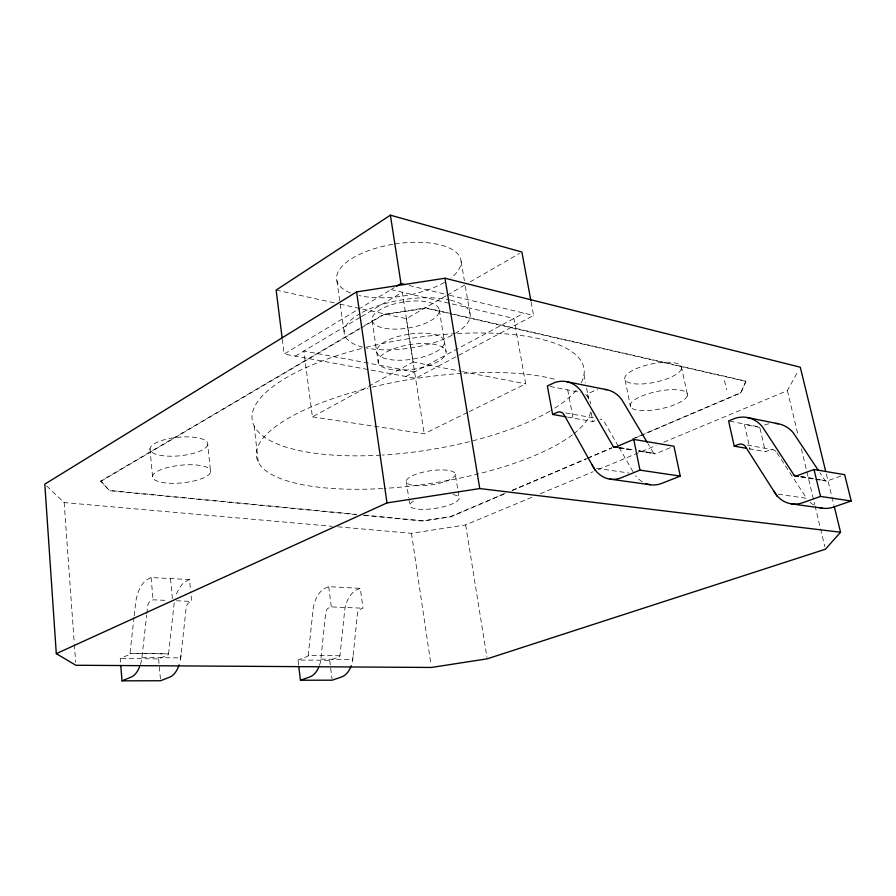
<?xml version="1.0" encoding="UTF-8"?>
<svg xmlns="http://www.w3.org/2000/svg" width="896" height="896" viewBox="0 0 896 896"><rect width="100%" height="100%" fill="white"/><g stroke="black" fill="none" stroke-linecap="round" stroke-linejoin="round"><path stroke-width="0.67" stroke-dasharray="4.48 3.36" d="M353.058 656.522L352.464 661.259A22.288 14.078 -88.5 0 1 351.938 663.533M181.059 654.674L180.398 659.893A24.55 13.451 -87.2 0 1 179.838 662.402M298.603 665.045L297.998 659.994L329.683 660.307L339.226 656.835A1.837 1.154 -88.5 0 0 339.942 655.782L344.803 609.325A26.6 17.136 -87.4 0 1 356.059 590.162L360.304 588.336L362.992 608.205L360.394 609.224A5.97 3.842 -87.4 0 0 357.381 614.309L352.542 661.573M319.424 665.493A22.702 13.989 -88.2 0 0 320.645 660.957L325.707 613.122A6.082 3.819 -87.2 0 1 328.72 607.936L331.307 606.906L362.992 608.205M180.454 660.24L186.133 608.16A6.586 3.685 -86.3 0 1 189.134 602.549L191.654 601.418L190.714 591.853M134.03 617.142L130.01 653.352A2.061 1.086 -86.9 0 1 129.293 654.573L120.21 658.493L120.658 664.07M134.187 615.787L135.867 601.216A29.949 16.195 -86.1 0 1 147.022 579.611L151.077 577.517L189.504 579.555L190.579 590.486M140.403 664.541A25.054 13.261 -86.9 0 0 141.669 659.534L146.709 614.858M146.854 613.502L147.605 606.715A6.72 3.629 -86.1 0 1 150.595 600.981L153.082 599.827L166.858 600.398M174.205 602.75L168.538 653.845L130.01 653.352L168.515 653.89A2.016 1.109 -87.2 0 1 167.81 655.043L158.614 658.874L120.21 658.493M308.258 655.189L308.213 655.379A1.87 1.154 -88.2 0 1 307.496 656.443L297.998 659.994M339.942 655.782L308.235 655.346L313.23 608.059A27.104 17.035 -87.2 0 1 324.475 588.526L328.709 586.667L360.304 588.336M641.301 435.445L740.734 392.974L746.01 381.136L425.981 307.81L383.622 314.373L360.931 327.734M740.734 392.974L746.01 381.136M663.846 442.198L787.394 390.611L798.347 370.709M282.274 339.091L284.155 354.066L394.352 287.571M295.299 356.115L360.293 317.318M361.491 316.602L402.326 292.23L413.146 362.051L461.182 371.358M356.429 514.629L109.346 490.717L100.744 481.029L359.733 328.44M100.766 481.354L359.789 328.821M360.987 328.115L383.678 314.754L426.048 308.202L746.077 381.45M339.886 304.091L406.358 318.696L446.074 295.781M447.283 295.086L465.326 284.682M470.142 281.904L519.49 253.434M414.602 371.84L303.845 351.008L312.413 416.886L413.146 362.051M405.933 376.499L523.925 313.118M531.115 301.952L533.613 315.448L415.587 378.28L284.155 354.066M312.413 416.886L424.189 433.754L468.048 412.205M469.302 411.589L525.683 383.869L513.912 318.494L451.315 303.766M189.504 579.555L185.394 581.594A29.333 16.419 -86.3 0 0 175.459 597.229M567.392 417.066L592.906 421.579L597.352 419.586M724.494 380.643L726.622 389.861M364.717 515.155L423.013 520.811L450.845 516.499L505.747 493.046M512.131 490.314L586.275 458.64M587.552 458.091L611.856 447.709M632.318 438.962L740.667 392.672M363.373 515.301L423.058 521.069L450.89 516.768L504.515 493.864M512.176 490.594L586.331 458.92M587.608 458.371L611.912 448M634.928 438.166L640.024 435.982M337.837 526.803L411.454 533.322L465.651 524.933L532.571 497M540.288 493.774L593.062 471.744M598.203 469.594L656.118 445.424M670.174 447.776L655.491 453.768A2.8 2.206 -80.5 0 1 653.722 453.298L638.893 450.878M749.134 448.795L765.386 451.674L769.709 449.994A7.661 6.474 -79.1 0 1 776.283 451.808M840.773 476.101L826.896 481.051A2.453 2.139 -79.9 0 1 825.182 480.603L818.418 479.494M764.501 425.074L766.786 424.301A34.115 28.829 -79.1 0 1 769.675 423.662M141.994 657.496L180.712 657.91M320.936 659.12L352.755 659.456M176.501 600.79L191.654 601.418M46.738 486.002L64.154 502.578L332.27 526.31M100.744 481.029L109.323 490.403L356.395 514.349M778.21 494.211L806.523 498.322L776.686 452.368M596.478 468.306L628.824 472.998M619.965 447.664L633.394 449.837M638.77 450.71L653.722 453.298L648.021 443.722M800.755 476.963L814.15 479.125M815.494 479.349L826.213 481.085M618.733 447.619L633.517 450.005M618.509 447.966L633.282 450.352M638.658 451.214L654.774 453.824M800.878 476.515L825.182 480.603L819.918 472.73M801.002 476.661L817.085 479.27M747.264 445.099L772.957 449.714M565.768 412.933L595.302 418.23M462.549 371.627L525.683 383.869M729.926 421.21L759.674 427.022M550.032 386.467L580.832 392.482M759.774 427.448L744.408 424.446L750.098 449.389M276.136 290.091L334.466 302.904M391.026 289.576L449.96 303.442M409.102 285.51L448.28 294.93M449.624 295.254L533.613 315.448M618.341 446.242L604.442 422.139A8.702 6.586 -79.8 0 0 600.006 419.104M619.035 447.451L634.222 473.782M826.358 474.074L831.645 495.723M831.981 497.078L833.952 505.187M787.394 390.611L798.123 435.355M801.371 448.907L806.579 470.59M806.904 471.957L814.699 504.482M815.024 505.837L820.232 527.531M820.557 528.886L824.779 546.504M759.965 428.254L765.386 451.674M681.33 366.453L687.198 393.557M625.128 380.094L630.594 407.019M583.99 374.842L585.536 382.827M586.578 388.158L588.638 398.798M588.504 398.832L587.518 393.792L594.821 390.544A38.763 29.366 -79.8 0 1 597.778 389.76M591.192 412.709L592.906 421.579M567.717 389.928L573.048 418.062M461.115 261.453L464.386 280.694M465.326 286.182L470.232 315.045M439.298 310.128L446.096 351.87A34.328 12.454 -8.8 0 1 396.155 370.104A34.328 12.454 -8.8 0 1 394.162 348.589A34.328 12.454 -8.8 0 1 446.096 351.87M465.651 524.933L486.976 657.44M455.314 474.163A24.797 7.045 -8.8 0 1 419.07 485.755A24.797 7.045 -8.8 0 1 418.006 473.57A24.797 7.045 -8.8 0 1 455.314 474.163L457.867 490.09M458.08 491.411L459.144 498.053M406.358 318.696L424.189 433.754M406.314 481.712L408.688 497.661M408.89 498.994L409.886 505.635M411.454 533.322L430.987 664.698M372.12 320.533L378.258 362.376M336.907 280.683L339.998 302.77M340.2 304.147L344.445 334.51M328.709 586.667L331.307 606.906M329.683 660.307L332.035 678.866M254.106 425.914L258.339 462.269M207.726 444.718A29.053 9.296 -5.6 0 1 162.579 455.694A29.053 9.296 -5.6 0 1 166.331 439.242A29.053 9.296 -5.6 0 1 207.726 444.718L210.627 472.046A29.232 8.859 -5.8 0 1 165.155 482.888A29.232 8.859 -5.8 0 1 169.019 467.163A29.232 8.859 -5.8 0 1 210.605 472.046M170.486 578.547L172.435 599.256M149.968 448.717L152.522 476.336M158.614 658.874L160.462 679.381M151.077 577.517L153.082 599.827M64.154 502.578L74.256 643.014M74.357 644.403L75.656 662.48M457.509 333.547A167.877 56.493 -8.8 0 1 581.112 383.118M576.218 390.286A167.877 56.493 -8.8 0 1 550.962 410.491M549.786 411.186A167.877 56.493 -8.8 0 1 382.144 455.067M380.733 455.146A167.877 56.493 -8.8 0 1 252.28 420.426A167.877 56.493 -8.8 0 1 362.275 348.286M366.15 347.301A167.877 56.493 -8.8 0 1 454.854 333.693M590.699 411.958A169.277 52.976 -8.8 0 1 573.507 433.989M572.387 434.851A169.277 52.976 -8.8 0 1 384.093 488.421M382.67 488.51A169.277 52.976 -8.8 0 1 256.469 456.646A169.277 52.976 -8.8 0 1 367.998 388.158M371.918 387.195A169.277 52.976 -8.8 0 1 461.429 373.453M464.117 373.285A169.277 52.976 -8.8 0 1 556.024 379.579M585.581 394.486A169.277 52.976 -8.8 0 1 590.834 403.782M452.95 494.603A24.92 6.698 -8.8 0 1 451.517 504.202A24.92 6.698 -8.8 0 1 417.301 509.051A24.92 6.698 -8.8 0 1 416.214 499.811M394.845 243.981A62.899 26.342 -8.8 0 1 452.648 249.76A62.899 26.342 -8.8 0 1 450.99 277.939M444.472 282.33A62.899 26.342 -8.8 0 1 359.072 295.546M350.392 292.891A62.899 26.342 -8.8 0 1 341.566 266.874A62.899 26.342 -8.8 0 1 393.546 244.182M450.419 300.115A63.694 24.461 -8.8 0 1 455.47 333.323M452.01 335.261A63.694 24.461 -8.8 0 1 366.666 348.051M362.734 347.155A63.694 24.461 -8.8 0 1 358.837 314.294M362.253 312.368A63.694 24.461 -8.8 0 1 449.176 299.835M642.286 481.79A34.037 26.802 -80.4 0 1 635.611 475.765M813.68 504.997A29.814 26.074 -79.9 0 1 809.906 502.152M681.43 368.917L681.408 368.939A29.03 9.307 -11.9 0 1 636.07 383.936A29.03 9.307 -11.9 0 1 641.984 366.498A29.03 9.307 -11.9 0 1 681.419 368.939M687.277 395.909L687.254 395.931A29.21 8.859 -11.7 0 1 641.536 410.592A29.21 8.859 -11.7 0 1 647.674 393.915A29.21 8.859 -11.7 0 1 687.266 395.931M403.637 301.941L394.834 303.789A34.003 13.261 -8.8 0 0 372.635 321.944A34.003 13.261 -8.8 0 0 407.691 328.138L416.136 326.402A34.003 13.261 -8.8 0 0 438.726 308.213A34.003 13.261 -8.8 0 0 403.637 301.941M408.632 334.186L399.762 336.022A34.25 12.645 -8.8 0 0 377.283 353.55A34.25 12.645 -8.8 0 0 412.496 359.195L421.008 357.459A34.25 12.645 -8.8 0 0 443.89 339.898A34.25 12.645 -8.8 0 0 408.632 334.186"/><path stroke-width="1.34" d="M834.288 506.542L840.56 532.246L825.429 549.214L487.2 658.829L431.402 667.464L75.858 665.258L56.302 653.654L44.8 484.154L356.586 291.917L444.954 278.23L800.274 367.203L825.698 471.374M530.869 300.608L521.898 252.045L390.398 215.174L276.136 290.091L282.106 337.725M396.558 286.227L400.994 283.562L405.048 284.536M617.4 447.395L613.368 446.746L581.694 391.866A39.85 29.378 -79.9 0 0 554.669 382.57L547.355 385.941L552.63 414.456L557.077 412.384A8.938 6.586 -79.9 0 1 564.166 414.971L595.202 470.456M56.302 653.654L387.005 502.914L479.763 488.555L840.56 532.246M648.48 484.366A34.037 26.802 -80.4 0 0 661.842 483.347L680.254 476.101L673.938 446.219L633.741 439.41L615.194 447.261A2.878 2.206 -80.5 0 1 613.424 446.779L617.277 447.227M120.77 665.459L122.024 680.826L131.062 677.152A25.054 13.261 -86.9 0 0 139.563 666.848M680.254 476.101L639.957 470.131L621.454 477.658A35.022 26.869 -80.5 0 1 595.168 469.952L591.819 464.408M819.638 507.595A29.814 26.074 -79.9 0 0 833.493 507.102L851.2 500.987L844.67 474.701L814.016 469.493L796.085 476.056A2.52 2.162 -80.1 0 1 794.349 475.608L762.451 426.854A34.955 28.986 -79.3 0 0 735.728 418.118L728.582 420.941L734.25 446.163L738.595 444.427A7.84 6.507 -79.3 0 1 745.618 446.835L776.944 496.059M851.2 500.987L820.523 496.429L802.659 502.746A30.576 26.253 -80.1 0 1 776.899 495.622L773.539 490.706M298.76 666.31L300.429 680.243L309.87 676.906A22.702 13.989 -88.2 0 0 318.595 667.576M300.429 680.243L332.203 680.187L341.69 676.917A22.288 14.078 -88.5 0 0 351.254 665.706M122.024 680.826L160.586 680.758L169.725 677.152A24.55 13.451 -87.2 0 0 179.133 664.798M791.437 503.866L822.36 508.166M609.907 479.125L650.35 484.736M798.202 476.078L794.181 475.429L798.314 476.235M734.25 446.163L746.435 448.325M552.63 414.456L566.048 416.83M747.387 417.547L778.366 423.786M566.518 381.64L606.659 389.704M818.406 470.445L793.363 432.925A34.115 28.829 -79.1 0 0 775.488 423.405M647.315 442.534L621.846 399.739A38.763 29.366 -79.8 0 0 604.71 389.413M814.016 469.493L820.523 496.429M633.741 439.41L639.957 470.131M444.954 278.23L479.763 488.555M390.398 215.174L400.994 283.562M356.586 291.917L387.005 502.914M647.55 484.12A34.037 26.802 -80.4 0 1 645.747 483.504"/></g></svg>
